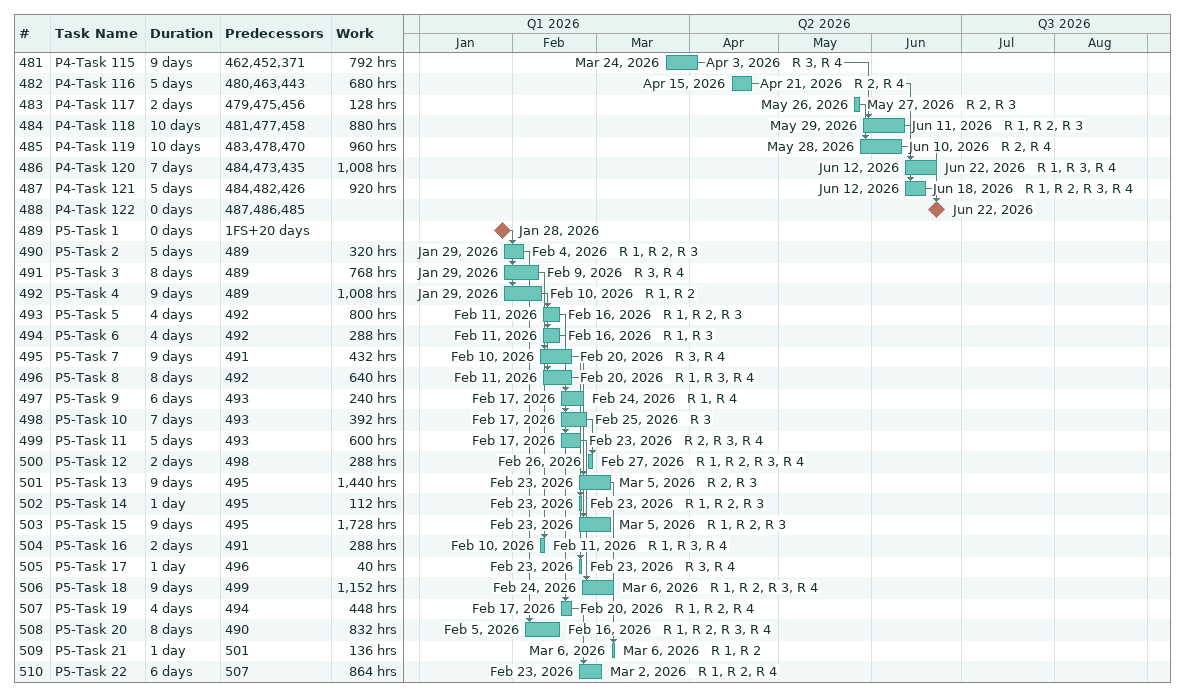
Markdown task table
| ID | Task | Duration | Start | Finish | Predecessors | Resources | Work (h) |
|---|---|---|---|---|---|---|---|
| 481 | P4-Task 115 | 9d | 2026-03-24 | 2026-04-03 | 462, 452, 371 | R 3, R 4 | 792 |
| 482 | P4-Task 116 | 5d | 2026-04-15 | 2026-04-21 | 480, 463, 443 | R 2, R 4 | 680 |
| 483 | P4-Task 117 | 2d | 2026-05-26 | 2026-05-27 | 479, 475, 456 | R 2, R 3 | 128 |
| 484 | P4-Task 118 | 10d | 2026-05-29 | 2026-06-11 | 481, 477, 458 | R 1, R 2, R 3 | 880 |
| 485 | P4-Task 119 | 10d | 2026-05-28 | 2026-06-10 | 483, 478, 470 | R 2, R 4 | 960 |
| 486 | P4-Task 120 | 7d | 2026-06-12 | 2026-06-22 | 484, 473, 435 | R 1, R 3, R 4 | 1008 |
| 487 | P4-Task 121 | 5d | 2026-06-12 | 2026-06-18 | 484, 482, 426 | R 1, R 2, R 3, R 4 | 920 |
| 488 | P4-Task 122 | 0d | 2026-06-22 | 2026-06-22 | 487, 486, 485 |  |  |
| 489 | P5-Task 1 | 0d | 2026-01-28 | 2026-01-28 | 1FS+20d |  |  |
| 490 | P5-Task 2 | 5d | 2026-01-29 | 2026-02-04 | 489 | R 1, R 2, R 3 | 320 |
| 491 | P5-Task 3 | 8d | 2026-01-29 | 2026-02-09 | 489 | R 3, R 4 | 768 |
| 492 | P5-Task 4 | 9d | 2026-01-29 | 2026-02-10 | 489 | R 1, R 2 | 1008 |
| 493 | P5-Task 5 | 4d | 2026-02-11 | 2026-02-16 | 492 | R 1, R 2, R 3 | 800 |
| 494 | P5-Task 6 | 4d | 2026-02-11 | 2026-02-16 | 492 | R 1, R 3 | 288 |
| 495 | P5-Task 7 | 9d | 2026-02-10 | 2026-02-20 | 491 | R 3, R 4 | 432 |
| 496 | P5-Task 8 | 8d | 2026-02-11 | 2026-02-20 | 492 | R 1, R 3, R 4 | 640 |
| 497 | P5-Task 9 | 6d | 2026-02-17 | 2026-02-24 | 493 | R 1, R 4 | 240 |
| 498 | P5-Task 10 | 7d | 2026-02-17 | 2026-02-25 | 493 | R 3 | 392 |
| 499 | P5-Task 11 | 5d | 2026-02-17 | 2026-02-23 | 493 | R 2, R 3, R 4 | 600 |
| 500 | P5-Task 12 | 2d | 2026-02-26 | 2026-02-27 | 498 | R 1, R 2, R 3, R 4 | 288 |
| 501 | P5-Task 13 | 9d | 2026-02-23 | 2026-03-05 | 495 | R 2, R 3 | 1440 |
| 502 | P5-Task 14 | 1d | 2026-02-23 | 2026-02-23 | 495 | R 1, R 2, R 3 | 112 |
| 503 | P5-Task 15 | 9d | 2026-02-23 | 2026-03-05 | 495 | R 1, R 2, R 3 | 1728 |
| 504 | P5-Task 16 | 2d | 2026-02-10 | 2026-02-11 | 491 | R 1, R 3, R 4 | 288 |
| 505 | P5-Task 17 | 1d | 2026-02-23 | 2026-02-23 | 496 | R 3, R 4 | 40 |
| 506 | P5-Task 18 | 9d | 2026-02-24 | 2026-03-06 | 499 | R 1, R 2, R 3, R 4 | 1152 |
| 507 | P5-Task 19 | 4d | 2026-02-17 | 2026-02-20 | 494 | R 1, R 2, R 4 | 448 |
| 508 | P5-Task 20 | 8d | 2026-02-05 | 2026-02-16 | 490 | R 1, R 2, R 3, R 4 | 832 |
| 509 | P5-Task 21 | 1d | 2026-03-06 | 2026-03-06 | 501 | R 1, R 2 | 136 |
| 510 | P5-Task 22 | 6d | 2026-02-23 | 2026-03-02 | 507 | R 1, R 2, R 4 | 864 |
